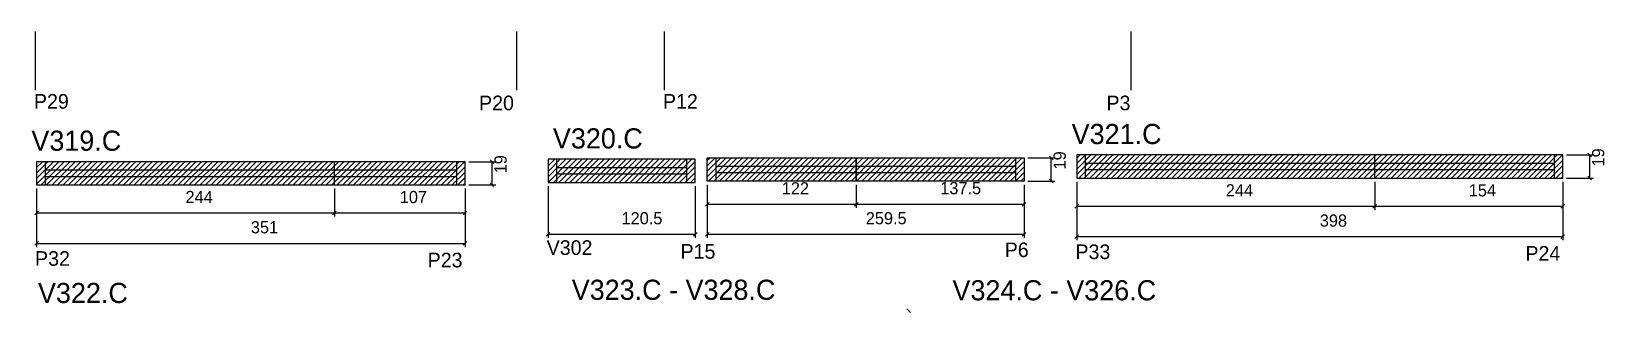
# Model space of a CAD drawing. Header units: metres. Extents: x 3461 to 4749, y 163 to 393.
import ezdxf

# ---------------------------------------------------------------- set-up
doc = ezdxf.new("R2010")
doc.units = ezdxf.units.M
for name, color, linetype in [('5', 7, 'Continuous'), ('COTA', 7, 'Continuous'), ('NOMENCLATURA', 7, 'Continuous'), ('Painéis', 7, 'Continuous'), ('REAPROVEITAMENTO', 7, 'Continuous'), ('SARR_2.2x7', 7, 'Continuous')]:
    doc.layers.add(name, color=color, linetype=linetype)

msp = doc.modelspace()

# ---------------------------------------------------------------- hatches: boundary and pattern name
at = {"layer": 'REAPROVEITAMENTO'}
h = msp.add_hatch(dxfattribs=at)
h.set_pattern_fill('ANSI31')
h.paths.add_polyline_path([(3816.2, 267.5), (3816.2, 286.5), (3465.2, 286.5), (3465.2, 267.5), (3816.2, 267.5)])
h = msp.add_hatch(dxfattribs=at)
h.set_pattern_fill('ANSI31')
h.paths.add_polyline_path([(4004.6, 269.5), (4004.6, 288.5), (3884.1, 288.5), (3884.1, 269.5), (4004.6, 269.5)])
h = msp.add_hatch(dxfattribs=at)
h.set_pattern_fill('ANSI31')
h.paths.add_polyline_path([(4274, 270.7), (4274, 289.7), (4014.5, 289.7), (4014.5, 270.7), (4274, 270.7)])
h = msp.add_hatch(dxfattribs=at)
h.set_pattern_fill('ANSI31')
h.paths.add_polyline_path([(4715.1, 273.1), (4715.1, 292.1), (4317.1, 292.1), (4317.1, 273.1), (4715.1, 273.1)])

# ---------------------------------------------------------------- linework, layer by layer
at = {"layer": 'COTA', "color": 4, "lineweight": 25}
for p, q in [((3464.2, 393.3), (3464.2, 345.3)), ((3858.2, 393.3), (3858.2, 345.3)), ((3979.3, 393.3), (3979.3, 345.3)), ((4361.3, 393.3), (4361.3, 345.3)), ((3819.2, 286.5), (3841.3, 286.5)), ((3838.3, 267.5), (3838.3, 286.5)), ((4277, 289.7), (4299.2, 289.7)), ((4296.2, 270.7), (4296.2, 289.7)), ((4718.1, 292.1), (4740.2, 292.1)), ((4737.2, 273.1), (4737.2, 292.1)), ((4277, 270.7), (4299.2, 270.7)), ((4718.1, 273.1), (4740.2, 273.1)), ((3465.2, 264.5), (3465.2, 216.5)), ((3816.2, 264.5), (3816.2, 216.5)), ((3819.2, 267.5), (3841.3, 267.5)), ((3884.1, 266.5), (3884.1, 224.1)), ((4004.6, 266.5), (4004.6, 224.1)), ((4014.5, 267.7), (4014.5, 248.7)), ((4014.5, 267.7), (4014.5, 224.1)), ((4136.5, 267.7), (4136.5, 248.7)), ((4136.5, 267.7), (4136.5, 248.7)), ((4274, 267.7), (4274, 248.7)), ((4274, 267.7), (4274, 224.1)), ((4317.1, 270.1), (4317.1, 222.1)), ((4715.1, 270.1), (4715.1, 222.1)), ((4014.5, 251.7), (4136.5, 251.7)), ((4136.5, 251.7), (4274, 251.7)), ((3465.2, 219.5), (3816.2, 219.5)), ((3884.1, 227.1), (4004.6, 227.1)), ((4014.5, 227.1), (4274, 227.1)), ((4317.1, 225.1), (4715.1, 225.1))]:
    msp.add_line(p, q, dxfattribs=at)
at = {"layer": 'COTA', "color": 0, "lineweight": 25}
for p, q in [((3839.8, 285), (3836.8, 288)), ((4297.7, 288.2), (4294.7, 291.2)), ((4738.7, 290.6), (4735.7, 293.6)), ((4294.7, 272.2), (4297.7, 269.2)), ((4735.7, 274.6), (4738.7, 271.6)), ((3836.8, 269), (3839.8, 266)), ((4016, 253.2), (4013, 250.2)), ((4135, 250.2), (4138, 253.2)), ((4138, 253.2), (4135, 250.2)), ((4272.5, 250.2), (4275.5, 253.2)), ((3466.7, 221), (3463.7, 218)), ((3814.7, 218), (3817.7, 221)), ((3885.6, 228.6), (3882.6, 225.6)), ((4003.1, 225.6), (4006.1, 228.6)), ((4016, 228.6), (4013, 225.6)), ((4272.5, 225.6), (4275.5, 228.6)), ((4318.6, 226.6), (4315.6, 223.6)), ((4713.6, 223.6), (4716.6, 226.6))]:
    msp.add_line(p, q, dxfattribs=at)
at = {"layer": 'Painéis', "color": 200, "lineweight": 25}
for p, q in [((3709.2, 267.5), (3709.2, 286.5)), ((4561.1, 273.1), (4561.1, 292.1))]:
    msp.add_line(p, q, dxfattribs=at)
at = {"layer": 'Painéis', "color": 4, "lineweight": 25}
for p, q in [((3465.2, 264.5), (3465.2, 241.5)), ((3709.2, 264.5), (3709.2, 241.5)), ((3709.2, 264.5), (3709.2, 241.5)), ((3816.2, 264.5), (3816.2, 241.5)), ((4317.1, 270.1), (4317.1, 247)), ((4561.1, 270.1), (4561.1, 247)), ((4561.1, 270.1), (4561.1, 247)), ((4715.1, 270.1), (4715.1, 247)), ((4317.1, 250), (4561.1, 250)), ((4561.1, 250), (4715.1, 250)), ((3465.2, 244.5), (3709.2, 244.5)), ((3709.2, 244.5), (3816.2, 244.5))]:
    msp.add_line(p, q, dxfattribs=at)
at = {"layer": 'Painéis', "color": 0, "lineweight": 25}
for p, q in [((3466.7, 246), (3463.7, 243)), ((3707.7, 243), (3710.7, 246)), ((3710.7, 246), (3707.7, 243)), ((3814.7, 243), (3817.7, 246)), ((4318.6, 251.5), (4315.6, 248.5)), ((4559.6, 248.5), (4562.6, 251.5)), ((4562.6, 251.5), (4559.6, 248.5)), ((4713.6, 248.5), (4716.6, 251.5)), ((4180.9, 162.9), (4177.9, 165.9))]:
    msp.add_line(p, q, dxfattribs=at)
at = {"layer": 'Painéis', "color": 200, "lineweight": 25}
for points in [[(3465.2, 286.5), (3465.2, 267.5), (3816.2, 267.5), (3816.2, 286.5), (3465.2, 286.5)], [(3884.1, 288.5), (3884.1, 269.5), (4004.6, 269.5), (4004.6, 288.5), (3884.1, 288.5)], [(4317.1, 292.1), (4317.1, 273.1), (4715.1, 273.1), (4715.1, 292.1), (4317.1, 292.1)]]:
    msp.add_lwpolyline(points, dxfattribs=at)
for points in [[(4136.5, 270.7), (4014.5, 270.7), (4014.5, 289.7), (4136.5, 289.7)], [(4136.5, 289.7), (4274, 289.7), (4274, 270.7), (4136.5, 270.7)]]:
    msp.add_lwpolyline(points, close=True, dxfattribs=at)
at = {"layer": 'SARR_2.2x7', "color": 40, "lineweight": 25}
for p, q in [((3472.2, 286.5), (3472.2, 267.5)), ((3809.2, 286.5), (3809.2, 267.5)), ((3891.1, 288.5), (3891.1, 269.5)), ((3997.6, 288.5), (3997.6, 269.5)), ((4021.5, 289.7), (4021.5, 270.7)), ((4267, 289.7), (4267, 270.7)), ((4324.1, 292.1), (4324.1, 273.1)), ((4561.1, 285.1), (4324.1, 285.1)), ((4708.1, 285.1), (4561.1, 285.1)), ((4708.1, 292.1), (4708.1, 273.1)), ((3709.2, 279.5), (3472.2, 279.5)), ((3472.2, 274.5), (3709.2, 274.5)), ((3809.2, 279.5), (3709.2, 279.5)), ((3709.2, 274.5), (3809.2, 274.5)), ((3997.6, 281.5), (3891.1, 281.5)), ((3891.1, 276.5), (3997.6, 276.5)), ((4136.5, 282.7), (4021.5, 282.7)), ((4021.5, 277.7), (4136.5, 277.7)), ((4267, 282.7), (4136.5, 282.7)), ((4136.5, 277.7), (4267, 277.7)), ((4324.1, 280.1), (4561.1, 280.1)), ((4561.1, 280.1), (4708.1, 280.1))]:
    msp.add_line(p, q, dxfattribs=at)

# ---------------------------------------------------------------- texts
at = {"layer": '5', "color": 5, "lineweight": 25}
for s, p in [('P29', (3463.1, 330)), ('P20', (3827.6, 328.7)), ('P12', (3978.2, 330)), ('P3', (4341.4, 328.7)), ('V302', (3883, 210.1)), ('P6', (4258.1, 208.3)), ('P32', (3464, 201.2)), ('P23', (3785.5, 199.9)), ('P15', (3992.6, 207)), ('P33', (4316, 206.7)), ('P24', (4684.5, 205.4))]:
    msp.add_text(s, height=12, rotation=360, dxfattribs=at).set_placement(p)
at = {"layer": 'COTA', "color": 240, "lineweight": 25}
for p in [(4749.1, 282.6), (3850.2, 277), (4308.1, 280.2)]:
    msp.add_text('19', height=10, rotation=90, dxfattribs=at).set_placement(p)
for s, p in [('122', (4075.5, 259.7)), ('137.5', (4205.3, 259.9)), ('120.5', (3944.3, 235.2)), ('259.5', (4144.3, 235.2)), ('351', (3640.7, 227.8)), ('398', (4516.1, 233.3))]:
    msp.add_text(s, height=10, dxfattribs=at).set_placement(p)
at = {"layer": 'NOMENCLATURA', "color": 7, "lineweight": 25}
for s, p in [('V319.C', (3461, 295.5)), ('V320.C', (3888.1, 297.4)), ('V321.C', (4312.9, 301)), ('V322.C', (3466.4, 170.7)), ('V323.C - V328.C', (3903.5, 173.3)), ('V324.C - V326.C', (4215.3, 172.9))]:
    msp.add_text(s, height=16.5, dxfattribs=at).set_placement(p)
at = {"layer": 'Painéis', "color": 240, "lineweight": 25}
for s, p in [('244', (3587.2, 252.6)), ('107', (3762.7, 252.6)), ('244', (4439.1, 258.1)), ('154', (4638.1, 258.1))]:
    msp.add_text(s, height=10, dxfattribs=at).set_placement(p)

doc.saveas('drawing.dxf')
